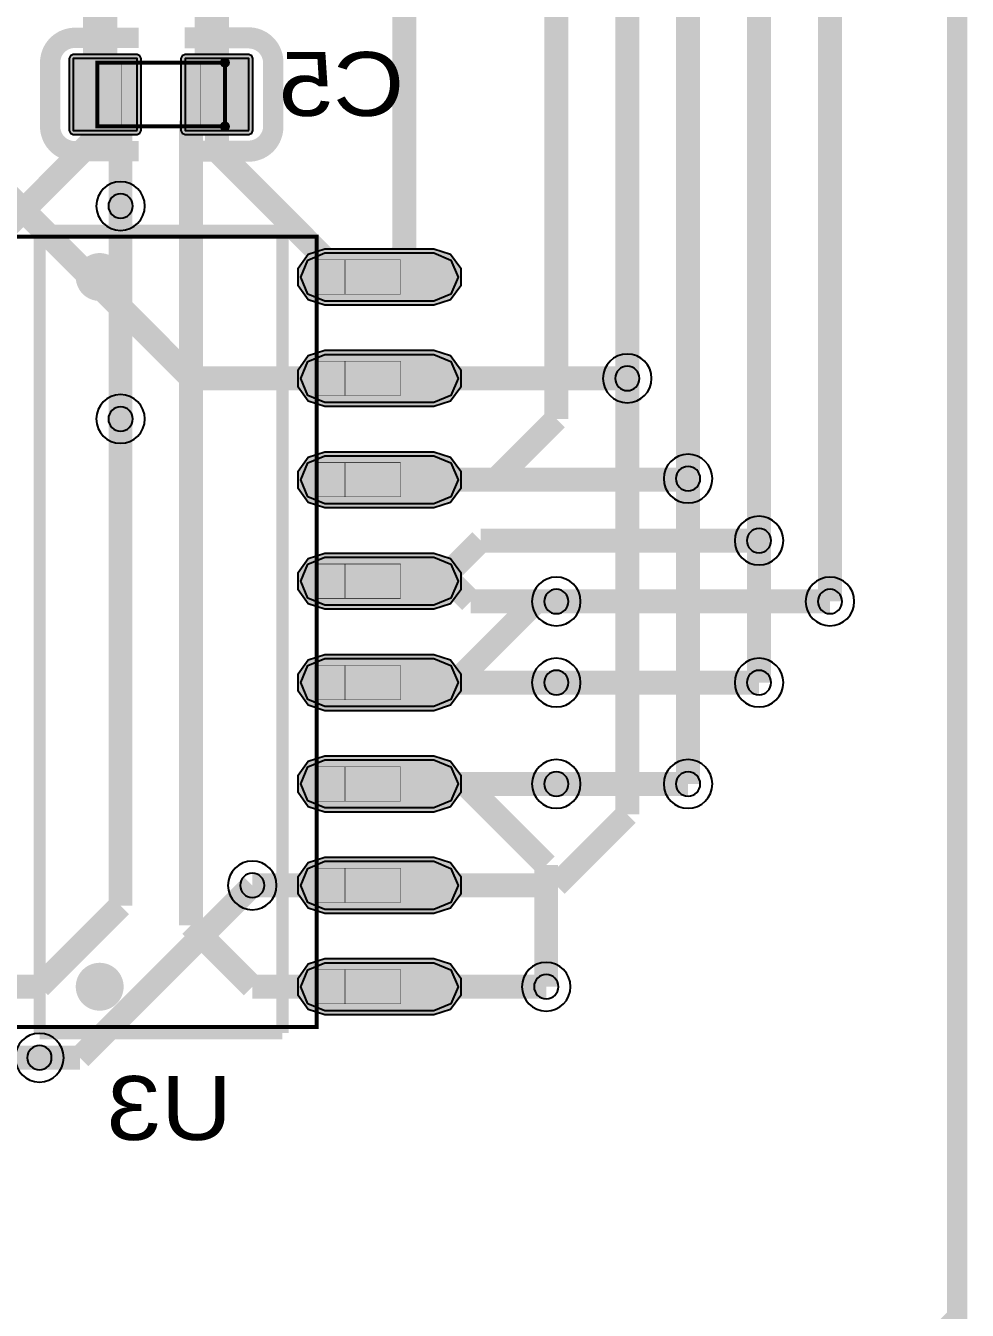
# Model space of a CAD drawing. Header units: millimetres. Extents: x -5.5 to 32.5, y -5.3 to 73.4.
# Drawn here: x 20.27 to 32.07, y 5.09 to 21.18 of the extents above; entities that cross this region are included whole.
import ezdxf
from ezdxf.enums import TextEntityAlignment as Align

# ---------------------------------------------------------------- set-up
doc = ezdxf.new("R2010")
doc.units = ezdxf.units.MM
for name, color, linetype, true_color in [('Board Outline Layer', 7, 'Continuous', 0xff00ff), ('Bottom Layer', 7, 'Continuous', 0x0000ff), ('Bottom Paste Mask Layer', 7, 'Continuous', 0x800000), ('Bottom Silkscreen Layer', 7, 'Continuous', 0x66cc33), ('Bottom Solder Mask Layer', 7, 'Continuous', 0xaa00ff), ('Component Marking Layer', 7, 'Continuous', 0x66ffcc), ('Component Shape Layer', 7, 'Continuous', 0x00cccc), ('Hole Layer', 7, 'Continuous', 0x222222), ('Multi-Layer', 7, 'Continuous', 0xc0c0c0), ('Pin Floating Layer', 7, 'Continuous', 0xff99ff), ('Pin Soldering Layer', 7, 'Continuous', 0xcc9999), ('Top Layer', 7, 'Continuous', 0xff0000), ('Top Paste Mask Layer', 7, 'Continuous', 0x808080), ('Top Silkscreen Layer', 7, 'Continuous', 0xffcc00), ('Top Solder Mask Layer', 7, 'Continuous', 0x800080)]:
    doc.layers.add(name, color=color, linetype=linetype, true_color=true_color)
doc.styles.get("Standard").update_dxf_attribs({"font": 'arial.ttf'})

msp = doc.modelspace()

# ---------------------------------------------------------------- hatches: boundary and pattern name
at = {"layer": 'Bottom Layer'}
for points in [[(21.671, 19.87), (21.671, 20.77), (20.871, 20.77), (20.871, 19.87)], [(23.071, 19.87), (23.071, 20.77), (22.271, 20.77), (22.271, 19.87)], [(25.391, 18.335), (25.604, 18.247), (25.692, 18.034), (25.604, 17.821), (25.391, 17.733), (24.022, 17.733), (23.809, 17.821), (23.721, 18.034), (23.809, 18.247), (24.022, 18.335)], [(25.391, 17.065), (25.604, 16.977), (25.692, 16.764), (25.604, 16.551), (25.391, 16.463), (24.022, 16.463), (23.809, 16.551), (23.721, 16.764), (23.809, 16.977), (24.022, 17.065)], [(25.391, 15.795), (25.604, 15.707), (25.692, 15.494), (25.604, 15.281), (25.391, 15.193), (24.022, 15.193), (23.809, 15.281), (23.721, 15.494), (23.809, 15.707), (24.022, 15.795)], [(25.391, 14.525), (25.604, 14.437), (25.692, 14.224), (25.604, 14.011), (25.391, 13.923), (24.022, 13.923), (23.809, 14.011), (23.721, 14.224), (23.809, 14.437), (24.022, 14.525)], [(25.391, 13.255), (25.604, 13.167), (25.692, 12.954), (25.604, 12.741), (25.391, 12.653), (24.022, 12.653), (23.809, 12.741), (23.721, 12.954), (23.809, 13.167), (24.022, 13.255)], [(25.391, 11.985), (25.604, 11.897), (25.692, 11.684), (25.604, 11.471), (25.391, 11.383), (24.022, 11.383), (23.809, 11.471), (23.721, 11.684), (23.809, 11.897), (24.022, 11.985)], [(25.391, 10.715), (25.604, 10.627), (25.692, 10.414), (25.604, 10.201), (25.391, 10.113), (24.022, 10.113), (23.809, 10.201), (23.721, 10.414), (23.809, 10.627), (24.022, 10.715)], [(25.391, 9.445), (25.604, 9.357), (25.692, 9.144), (25.604, 8.931), (25.391, 8.843), (24.022, 8.843), (23.809, 8.931), (23.721, 9.144), (23.809, 9.357), (24.022, 9.445)]]:
    msp.add_hatch(color=256, dxfattribs=at).paths.add_polyline_path(points)
at = {"layer": 'Bottom Paste Mask Layer'}
for points in [[(21.671, 19.87), (21.671, 20.77), (20.871, 20.77), (20.871, 19.87)], [(23.071, 19.87), (23.071, 20.77), (22.271, 20.77), (22.271, 19.87)], [(25.391, 18.335), (25.604, 18.247), (25.692, 18.034), (25.604, 17.821), (25.391, 17.733), (24.022, 17.733), (23.809, 17.821), (23.721, 18.034), (23.809, 18.247), (24.022, 18.335)], [(25.391, 17.065), (25.604, 16.977), (25.692, 16.764), (25.604, 16.551), (25.391, 16.463), (24.022, 16.463), (23.809, 16.551), (23.721, 16.764), (23.809, 16.977), (24.022, 17.065)], [(25.391, 15.795), (25.604, 15.707), (25.692, 15.494), (25.604, 15.281), (25.391, 15.193), (24.022, 15.193), (23.809, 15.281), (23.721, 15.494), (23.809, 15.707), (24.022, 15.795)], [(25.391, 14.525), (25.604, 14.437), (25.692, 14.224), (25.604, 14.011), (25.391, 13.923), (24.022, 13.923), (23.809, 14.011), (23.721, 14.224), (23.809, 14.437), (24.022, 14.525)], [(25.391, 13.255), (25.604, 13.167), (25.692, 12.954), (25.604, 12.741), (25.391, 12.653), (24.022, 12.653), (23.809, 12.741), (23.721, 12.954), (23.809, 13.167), (24.022, 13.255)], [(25.391, 11.985), (25.604, 11.897), (25.692, 11.684), (25.604, 11.471), (25.391, 11.383), (24.022, 11.383), (23.809, 11.471), (23.721, 11.684), (23.809, 11.897), (24.022, 11.985)], [(25.391, 10.715), (25.604, 10.627), (25.692, 10.414), (25.604, 10.201), (25.391, 10.113), (24.022, 10.113), (23.809, 10.201), (23.721, 10.414), (23.809, 10.627), (24.022, 10.715)], [(25.391, 9.445), (25.604, 9.357), (25.692, 9.144), (25.604, 8.931), (25.391, 8.843), (24.022, 8.843), (23.809, 8.931), (23.721, 9.144), (23.809, 9.357), (24.022, 9.445)]]:
    msp.add_hatch(color=256, dxfattribs=at).paths.add_polyline_path(points)
at = {"layer": 'Bottom Solder Mask Layer'}
for points in [[(21.722, 19.87), (21.722, 20.77), (21.707, 20.806), (21.671, 20.821), (20.871, 20.821), (20.835, 20.806), (20.82, 20.77), (20.82, 19.87), (20.835, 19.834), (20.871, 19.819), (21.671, 19.819), (21.707, 19.834)], [(23.122, 19.87), (23.122, 20.77), (23.107, 20.806), (23.071, 20.821), (22.271, 20.821), (22.235, 20.806), (22.22, 20.77), (22.22, 19.87), (22.235, 19.834), (22.271, 19.819), (23.071, 19.819), (23.107, 19.834)], [(25.391, 18.386), (25.598, 18.319), (25.726, 18.143), (25.726, 17.925), (25.598, 17.749), (25.391, 17.682), (24.022, 17.682), (23.815, 17.749), (23.688, 17.925), (23.688, 18.143), (23.815, 18.319), (24.022, 18.386)], [(25.391, 17.116), (25.598, 17.049), (25.726, 16.873), (25.726, 16.655), (25.598, 16.479), (25.391, 16.412), (24.022, 16.412), (23.815, 16.479), (23.688, 16.655), (23.688, 16.873), (23.815, 17.049), (24.022, 17.116)], [(25.391, 15.846), (25.598, 15.779), (25.726, 15.603), (25.726, 15.385), (25.598, 15.209), (25.391, 15.142), (24.022, 15.142), (23.815, 15.209), (23.688, 15.385), (23.688, 15.603), (23.815, 15.779), (24.022, 15.846)], [(25.391, 14.576), (25.598, 14.509), (25.726, 14.333), (25.726, 14.115), (25.598, 13.939), (25.391, 13.872), (24.022, 13.872), (23.815, 13.939), (23.688, 14.115), (23.688, 14.333), (23.815, 14.509), (24.022, 14.576)], [(25.391, 13.306), (25.598, 13.239), (25.726, 13.063), (25.726, 12.845), (25.598, 12.669), (25.391, 12.602), (24.022, 12.602), (23.815, 12.669), (23.688, 12.845), (23.688, 13.063), (23.815, 13.239), (24.022, 13.306)], [(25.391, 12.036), (25.598, 11.969), (25.726, 11.793), (25.726, 11.575), (25.598, 11.399), (25.391, 11.332), (24.022, 11.332), (23.815, 11.399), (23.688, 11.575), (23.688, 11.793), (23.815, 11.969), (24.022, 12.036)], [(25.391, 10.766), (25.598, 10.699), (25.726, 10.523), (25.726, 10.305), (25.598, 10.129), (25.391, 10.062), (24.022, 10.062), (23.815, 10.129), (23.688, 10.305), (23.688, 10.523), (23.815, 10.699), (24.022, 10.766)], [(25.391, 9.496), (25.598, 9.429), (25.726, 9.253), (25.726, 9.035), (25.598, 8.859), (25.391, 8.792), (24.022, 8.792), (23.815, 8.859), (23.688, 9.035), (23.688, 9.253), (23.815, 9.429), (24.022, 9.496)]]:
    msp.add_hatch(color=256, dxfattribs=at).paths.add_polyline_path(points)
at = {"layer": 'Component Marking Layer'}
for points in [[(22.711, 20.72, 1), (22.831, 20.72, 1)], [(22.711, 19.92, 1), (22.831, 19.92, 1)]]:
    msp.add_hatch(color=256, dxfattribs=at).paths.add_polyline_path(points)
at = {"layer": 'Pin Floating Layer'}
for points in [[(24.281, 18.249), (23.911, 18.249), (23.911, 17.819), (24.281, 17.819)], [(24.281, 17.819), (23.911, 17.819), (23.911, 18.249), (24.281, 18.249)], [(24.281, 16.979), (23.911, 16.979), (23.911, 16.549), (24.281, 16.549)], [(24.281, 16.549), (23.911, 16.549), (23.911, 16.979), (24.281, 16.979)], [(24.281, 15.709), (23.911, 15.709), (23.911, 15.279), (24.281, 15.279)], [(24.281, 15.279), (23.911, 15.279), (23.911, 15.709), (24.281, 15.709)], [(24.281, 14.439), (23.911, 14.439), (23.911, 14.009), (24.281, 14.009)], [(24.281, 14.009), (23.911, 14.009), (23.911, 14.439), (24.281, 14.439)], [(24.281, 13.169), (23.911, 13.169), (23.911, 12.739), (24.281, 12.739)], [(24.281, 12.739), (23.911, 12.739), (23.911, 13.169), (24.281, 13.169)], [(24.281, 11.899), (23.911, 11.899), (23.911, 11.469), (24.281, 11.469)], [(24.281, 11.469), (23.911, 11.469), (23.911, 11.899), (24.281, 11.899)], [(24.281, 10.629), (23.911, 10.629), (23.911, 10.199), (24.281, 10.199)], [(24.281, 10.199), (23.911, 10.199), (23.911, 10.629), (24.281, 10.629)], [(24.281, 9.359), (23.911, 9.359), (23.911, 8.929), (24.281, 8.929)], [(24.281, 8.929), (23.911, 8.929), (23.911, 9.359), (24.281, 9.359)]]:
    msp.add_hatch(color=256, dxfattribs=at).paths.add_polyline_path(points)
at = {"layer": 'Pin Soldering Layer'}
for points in [[(21.171, 20.72), (21.171, 19.92), (21.471, 19.92), (21.471, 20.72)], [(21.171, 19.92), (21.171, 20.72), (21.471, 20.72), (21.471, 19.92)], [(22.771, 20.72), (22.771, 19.92), (22.471, 19.92), (22.471, 20.72)], [(22.771, 19.92), (22.771, 20.72), (22.471, 20.72), (22.471, 19.92)], [(24.971, 18.249), (24.271, 18.249), (24.271, 17.819), (24.971, 17.819)], [(24.971, 17.819), (24.271, 17.819), (24.271, 18.249), (24.971, 18.249)], [(24.971, 16.979), (24.271, 16.979), (24.271, 16.549), (24.971, 16.549)], [(24.971, 16.549), (24.271, 16.549), (24.271, 16.979), (24.971, 16.979)], [(24.971, 15.709), (24.271, 15.709), (24.271, 15.279), (24.971, 15.279)], [(24.971, 15.279), (24.271, 15.279), (24.271, 15.709), (24.971, 15.709)], [(24.971, 14.439), (24.271, 14.439), (24.271, 14.009), (24.971, 14.009)], [(24.971, 14.009), (24.271, 14.009), (24.271, 14.439), (24.971, 14.439)], [(24.971, 13.169), (24.271, 13.169), (24.271, 12.739), (24.971, 12.739)], [(24.971, 12.739), (24.271, 12.739), (24.271, 13.169), (24.971, 13.169)], [(24.971, 11.899), (24.271, 11.899), (24.271, 11.469), (24.971, 11.469)], [(24.971, 11.469), (24.271, 11.469), (24.271, 11.899), (24.971, 11.899)], [(24.971, 10.629), (24.271, 10.629), (24.271, 10.199), (24.971, 10.199)], [(24.971, 10.199), (24.271, 10.199), (24.271, 10.629), (24.971, 10.629)], [(24.971, 9.359), (24.271, 9.359), (24.271, 8.929), (24.971, 8.929)], [(24.971, 8.929), (24.271, 8.929), (24.271, 9.359), (24.971, 9.359)]]:
    msp.add_hatch(color=256, dxfattribs=at).paths.add_polyline_path(points)
at = {"layer": 'Top Layer'}
for points in [[(21.671, 19.87), (21.671, 20.77), (20.871, 20.77), (20.871, 19.87)], [(23.071, 19.87), (23.071, 20.77), (22.271, 20.77), (22.271, 19.87)], [(24.022, 17.733), (23.809, 17.821), (23.721, 18.034), (23.809, 18.247), (24.022, 18.335), (25.391, 18.335), (25.604, 18.247), (25.692, 18.034), (25.604, 17.821), (25.391, 17.733)], [(24.022, 16.463), (23.809, 16.551), (23.721, 16.764), (23.809, 16.977), (24.022, 17.065), (25.391, 17.065), (25.604, 16.977), (25.692, 16.764), (25.604, 16.551), (25.391, 16.463)], [(24.022, 15.193), (23.809, 15.281), (23.721, 15.494), (23.809, 15.707), (24.022, 15.795), (25.391, 15.795), (25.604, 15.707), (25.692, 15.494), (25.604, 15.281), (25.391, 15.193)], [(24.022, 13.923), (23.809, 14.011), (23.721, 14.224), (23.809, 14.437), (24.022, 14.525), (25.391, 14.525), (25.604, 14.437), (25.692, 14.224), (25.604, 14.011), (25.391, 13.923)], [(24.022, 12.653), (23.809, 12.741), (23.721, 12.954), (23.809, 13.167), (24.022, 13.255), (25.391, 13.255), (25.604, 13.167), (25.692, 12.954), (25.604, 12.741), (25.391, 12.653)], [(24.022, 11.383), (23.809, 11.471), (23.721, 11.684), (23.809, 11.897), (24.022, 11.985), (25.391, 11.985), (25.604, 11.897), (25.692, 11.684), (25.604, 11.471), (25.391, 11.383)], [(24.022, 10.113), (23.809, 10.201), (23.721, 10.414), (23.809, 10.627), (24.022, 10.715), (25.391, 10.715), (25.604, 10.627), (25.692, 10.414), (25.604, 10.201), (25.391, 10.113)], [(24.022, 8.843), (23.809, 8.931), (23.721, 9.144), (23.809, 9.357), (24.022, 9.445), (25.391, 9.445), (25.604, 9.357), (25.692, 9.144), (25.604, 8.931), (25.391, 8.843)]]:
    msp.add_hatch(color=256, dxfattribs=at).paths.add_polyline_path(points)
at = {"layer": 'Top Paste Mask Layer'}
for points in [[(21.671, 19.87), (21.671, 20.77), (20.871, 20.77), (20.871, 19.87)], [(23.071, 19.87), (23.071, 20.77), (22.271, 20.77), (22.271, 19.87)], [(24.022, 17.733), (23.809, 17.821), (23.721, 18.034), (23.809, 18.247), (24.022, 18.335), (25.391, 18.335), (25.604, 18.247), (25.692, 18.034), (25.604, 17.821), (25.391, 17.733)], [(24.022, 16.463), (23.809, 16.551), (23.721, 16.764), (23.809, 16.977), (24.022, 17.065), (25.391, 17.065), (25.604, 16.977), (25.692, 16.764), (25.604, 16.551), (25.391, 16.463)], [(24.022, 15.193), (23.809, 15.281), (23.721, 15.494), (23.809, 15.707), (24.022, 15.795), (25.391, 15.795), (25.604, 15.707), (25.692, 15.494), (25.604, 15.281), (25.391, 15.193)], [(24.022, 13.923), (23.809, 14.011), (23.721, 14.224), (23.809, 14.437), (24.022, 14.525), (25.391, 14.525), (25.604, 14.437), (25.692, 14.224), (25.604, 14.011), (25.391, 13.923)], [(24.022, 12.653), (23.809, 12.741), (23.721, 12.954), (23.809, 13.167), (24.022, 13.255), (25.391, 13.255), (25.604, 13.167), (25.692, 12.954), (25.604, 12.741), (25.391, 12.653)], [(24.022, 11.383), (23.809, 11.471), (23.721, 11.684), (23.809, 11.897), (24.022, 11.985), (25.391, 11.985), (25.604, 11.897), (25.692, 11.684), (25.604, 11.471), (25.391, 11.383)], [(24.022, 10.113), (23.809, 10.201), (23.721, 10.414), (23.809, 10.627), (24.022, 10.715), (25.391, 10.715), (25.604, 10.627), (25.692, 10.414), (25.604, 10.201), (25.391, 10.113)], [(24.022, 8.843), (23.809, 8.931), (23.721, 9.144), (23.809, 9.357), (24.022, 9.445), (25.391, 9.445), (25.604, 9.357), (25.692, 9.144), (25.604, 8.931), (25.391, 8.843)]]:
    msp.add_hatch(color=256, dxfattribs=at).paths.add_polyline_path(points)
at = {"layer": 'Top Solder Mask Layer'}
for points in [[(21.722, 19.87), (21.722, 20.77), (21.707, 20.806), (21.671, 20.821), (20.871, 20.821), (20.835, 20.806), (20.82, 20.77), (20.82, 19.87), (20.835, 19.834), (20.871, 19.819), (21.671, 19.819), (21.707, 19.834)], [(23.122, 19.87), (23.122, 20.77), (23.107, 20.806), (23.071, 20.821), (22.271, 20.821), (22.235, 20.806), (22.22, 20.77), (22.22, 19.87), (22.235, 19.834), (22.271, 19.819), (23.071, 19.819), (23.107, 19.834)], [(24.022, 17.682), (23.815, 17.749), (23.688, 17.925), (23.688, 18.143), (23.815, 18.319), (24.022, 18.386), (25.391, 18.386), (25.598, 18.319), (25.726, 18.143), (25.726, 17.925), (25.598, 17.749), (25.391, 17.682)], [(24.022, 16.412), (23.815, 16.479), (23.688, 16.655), (23.688, 16.873), (23.815, 17.049), (24.022, 17.116), (25.391, 17.116), (25.598, 17.049), (25.726, 16.873), (25.726, 16.655), (25.598, 16.479), (25.391, 16.412)], [(24.022, 15.142), (23.815, 15.209), (23.688, 15.385), (23.688, 15.603), (23.815, 15.779), (24.022, 15.846), (25.391, 15.846), (25.598, 15.779), (25.726, 15.603), (25.726, 15.385), (25.598, 15.209), (25.391, 15.142)], [(24.022, 13.872), (23.815, 13.939), (23.688, 14.115), (23.688, 14.333), (23.815, 14.509), (24.022, 14.576), (25.391, 14.576), (25.598, 14.509), (25.726, 14.333), (25.726, 14.115), (25.598, 13.939), (25.391, 13.872)], [(24.022, 12.602), (23.815, 12.669), (23.688, 12.845), (23.688, 13.063), (23.815, 13.239), (24.022, 13.306), (25.391, 13.306), (25.598, 13.239), (25.726, 13.063), (25.726, 12.845), (25.598, 12.669), (25.391, 12.602)], [(24.022, 11.332), (23.815, 11.399), (23.688, 11.575), (23.688, 11.793), (23.815, 11.969), (24.022, 12.036), (25.391, 12.036), (25.598, 11.969), (25.726, 11.793), (25.726, 11.575), (25.598, 11.399), (25.391, 11.332)], [(24.022, 10.062), (23.815, 10.129), (23.688, 10.305), (23.688, 10.523), (23.815, 10.699), (24.022, 10.766), (25.391, 10.766), (25.598, 10.699), (25.726, 10.523), (25.726, 10.305), (25.598, 10.129), (25.391, 10.062)], [(24.022, 8.792), (23.815, 8.859), (23.688, 9.035), (23.688, 9.253), (23.815, 9.429), (24.022, 9.496), (25.391, 9.496), (25.598, 9.429), (25.726, 9.253), (25.726, 9.035), (25.598, 8.859), (25.391, 8.792)]]:
    msp.add_hatch(color=256, dxfattribs=at).paths.add_polyline_path(points)

# ---------------------------------------------------------------- linework, layer by layer
at = {"layer": 'Board Outline Layer', "const_width": 0.254}
msp.add_lwpolyline([(5.15, 72.955), (26.74, 72.955), (31.947, 67.748), (31.947, 5.01), (26.994, 0.057), (5.023, 0.057), (-0.057, 5.137), (-0.057, 67.748)], close=True, dxfattribs=at)
at = {"layer": 'Bottom Layer', "const_width": 0.3}
for points in [[(25.019, 29.21), (25.019, 18.346)], [(21.271, 21.971), (21.271, 20.32)], [(22.671, 21.971), (22.671, 20.32)], [(21.271, 20.32), (21.271, 19.896)], [(22.671, 20.32), (22.345, 19.994)], [(22.345, 19.994), (22.345, 9.913)], [(21.271, 19.896), (19.409, 18.034)], [(21.463, 18.923), (21.463, 16.256)], [(25.019, 18.346), (24.707, 18.034)], [(27.813, 16.764), (24.707, 16.764)], [(24.707, 15.494), (28.575, 15.494)], [(25.469, 14.224), (25.977, 14.732)], [(25.977, 14.732), (29.464, 14.732)], [(24.707, 14.224), (25.469, 14.224)], [(26.67, 13.97), (25.654, 12.954)], [(26.924, 13.97), (26.67, 13.97)], [(30.353, 13.97), (26.924, 13.97)], [(25.654, 12.954), (24.707, 12.954)], [(26.924, 12.954), (29.464, 12.954)], [(24.707, 11.684), (25.781, 11.684)], [(25.781, 11.684), (26.797, 10.668)], [(28.575, 11.684), (26.924, 11.684)], [(26.797, 10.668), (26.797, 9.144)], [(23.114, 10.414), (24.707, 10.414)], [(22.345, 9.913), (23.114, 9.144)], [(23.114, 9.144), (24.707, 9.144)], [(15.153, 8.255), (20.447, 8.255)]]:
    msp.add_lwpolyline(points, dxfattribs=at)
at = {"layer": 'Bottom Layer'}
for points in [[(21.671, 19.87), (21.671, 20.77), (20.871, 20.77), (20.871, 19.87)], [(23.071, 19.87), (23.071, 20.77), (22.271, 20.77), (22.271, 19.87)], [(25.391, 18.335), (25.604, 18.247), (25.692, 18.034), (25.604, 17.821), (25.391, 17.733), (24.022, 17.733), (23.809, 17.821), (23.721, 18.034), (23.809, 18.247), (24.022, 18.335)], [(25.391, 17.065), (25.604, 16.977), (25.692, 16.764), (25.604, 16.551), (25.391, 16.463), (24.022, 16.463), (23.809, 16.551), (23.721, 16.764), (23.809, 16.977), (24.022, 17.065)], [(25.391, 15.795), (25.604, 15.707), (25.692, 15.494), (25.604, 15.281), (25.391, 15.193), (24.022, 15.193), (23.809, 15.281), (23.721, 15.494), (23.809, 15.707), (24.022, 15.795)], [(25.391, 14.525), (25.604, 14.437), (25.692, 14.224), (25.604, 14.011), (25.391, 13.923), (24.022, 13.923), (23.809, 14.011), (23.721, 14.224), (23.809, 14.437), (24.022, 14.525)], [(25.391, 13.255), (25.604, 13.167), (25.692, 12.954), (25.604, 12.741), (25.391, 12.653), (24.022, 12.653), (23.809, 12.741), (23.721, 12.954), (23.809, 13.167), (24.022, 13.255)], [(25.391, 11.985), (25.604, 11.897), (25.692, 11.684), (25.604, 11.471), (25.391, 11.383), (24.022, 11.383), (23.809, 11.471), (23.721, 11.684), (23.809, 11.897), (24.022, 11.985)], [(25.391, 10.715), (25.604, 10.627), (25.692, 10.414), (25.604, 10.201), (25.391, 10.113), (24.022, 10.113), (23.809, 10.201), (23.721, 10.414), (23.809, 10.627), (24.022, 10.715)], [(25.391, 9.445), (25.604, 9.357), (25.692, 9.144), (25.604, 8.931), (25.391, 8.843), (24.022, 8.843), (23.809, 8.931), (23.721, 9.144), (23.809, 9.357), (24.022, 9.445)]]:
    msp.add_lwpolyline(points, close=True, dxfattribs=at)
at = {"layer": 'Bottom Paste Mask Layer'}
for points in [[(21.671, 19.87), (21.671, 20.77), (20.871, 20.77), (20.871, 19.87)], [(23.071, 19.87), (23.071, 20.77), (22.271, 20.77), (22.271, 19.87)], [(25.391, 18.335), (25.604, 18.247), (25.692, 18.034), (25.604, 17.821), (25.391, 17.733), (24.022, 17.733), (23.809, 17.821), (23.721, 18.034), (23.809, 18.247), (24.022, 18.335)], [(25.391, 17.065), (25.604, 16.977), (25.692, 16.764), (25.604, 16.551), (25.391, 16.463), (24.022, 16.463), (23.809, 16.551), (23.721, 16.764), (23.809, 16.977), (24.022, 17.065)], [(25.391, 15.795), (25.604, 15.707), (25.692, 15.494), (25.604, 15.281), (25.391, 15.193), (24.022, 15.193), (23.809, 15.281), (23.721, 15.494), (23.809, 15.707), (24.022, 15.795)], [(25.391, 14.525), (25.604, 14.437), (25.692, 14.224), (25.604, 14.011), (25.391, 13.923), (24.022, 13.923), (23.809, 14.011), (23.721, 14.224), (23.809, 14.437), (24.022, 14.525)], [(25.391, 13.255), (25.604, 13.167), (25.692, 12.954), (25.604, 12.741), (25.391, 12.653), (24.022, 12.653), (23.809, 12.741), (23.721, 12.954), (23.809, 13.167), (24.022, 13.255)], [(25.391, 11.985), (25.604, 11.897), (25.692, 11.684), (25.604, 11.471), (25.391, 11.383), (24.022, 11.383), (23.809, 11.471), (23.721, 11.684), (23.809, 11.897), (24.022, 11.985)], [(25.391, 10.715), (25.604, 10.627), (25.692, 10.414), (25.604, 10.201), (25.391, 10.113), (24.022, 10.113), (23.809, 10.201), (23.721, 10.414), (23.809, 10.627), (24.022, 10.715)], [(25.391, 9.445), (25.604, 9.357), (25.692, 9.144), (25.604, 8.931), (25.391, 8.843), (24.022, 8.843), (23.809, 8.931), (23.721, 9.144), (23.809, 9.357), (24.022, 9.445)]]:
    msp.add_lwpolyline(points, close=True, dxfattribs=at)
at = {"layer": 'Bottom Silkscreen Layer', "const_width": 0.254}
for points in [[(20.891, 21.03, 0.414239), (20.581, 20.72)], [(20.891, 21.03, 0.414239), (20.581, 20.72)], [(23.377, 20.726, 0.414214), (23.067, 21.035)], [(23.377, 20.726, 0.414214), (23.067, 21.035)], [(20.581, 19.92, 0.414214), (20.891, 19.61)], [(20.581, 19.92, 0.414214), (20.891, 19.61)], [(23.067, 19.616, 0.414239), (23.377, 19.926)], [(23.067, 19.616, 0.414239), (23.377, 19.926)]]:
    msp.add_lwpolyline(points, format="xyb", dxfattribs=at)
at = {"layer": 'Bottom Silkscreen Layer'}
for points, const_width in [([(21.691, 21.03), (20.891, 21.03)], 0.254), ([(21.691, 21.03), (20.891, 21.03)], 0.254), ([(22.267, 21.035), (23.067, 21.035)], 0.254), ([(22.267, 21.035), (23.067, 21.035)], 0.254), ([(20.581, 20.72), (20.581, 19.92)], 0.254), ([(20.581, 20.72), (20.581, 19.92)], 0.254), ([(23.377, 20.726), (23.377, 19.926)], 0.254), ([(23.377, 20.726), (23.377, 19.926)], 0.254), ([(21.691, 19.61), (20.891, 19.61)], 0.254), ([(21.691, 19.61), (20.891, 19.61)], 0.254), ([(22.267, 19.616), (23.067, 19.616)], 0.254), ([(22.267, 19.616), (23.067, 19.616)], 0.254), ([(23.492, 18.615), (20.45, 18.615)], 0.152), ([(20.45, 18.615), (20.45, 8.563)], 0.152), ([(23.492, 18.615), (20.45, 18.615)], 0.152), ([(20.45, 18.615), (20.45, 8.563)], 0.152), ([(23.492, 8.563), (23.492, 18.615)], 0.152), ([(23.492, 8.563), (23.492, 18.615)], 0.152), ([(20.45, 8.563), (23.492, 8.563)], 0.152), ([(20.45, 8.563), (23.492, 8.563)], 0.152)]:
    msp.add_lwpolyline(points, dxfattribs=dict(at, const_width=const_width))
at = {"layer": 'Bottom Silkscreen Layer', "const_width": 0.3}
msp.add_lwpolyline([(21.052, 9.144, 1), (21.352, 9.144, 1)], format="xyb", close=True, dxfattribs=at)
msp.add_lwpolyline([(21.052, 9.144, 1), (21.352, 9.144, 1)], format="xyb", close=True, dxfattribs=at)
at = {"layer": 'Bottom Solder Mask Layer'}
for points in [[(21.722, 19.87), (21.722, 20.77), (21.707, 20.806), (21.671, 20.821), (20.871, 20.821), (20.835, 20.806), (20.82, 20.77), (20.82, 19.87), (20.835, 19.834), (20.871, 19.819), (21.671, 19.819), (21.707, 19.834)], [(23.122, 19.87), (23.122, 20.77), (23.107, 20.806), (23.071, 20.821), (22.271, 20.821), (22.235, 20.806), (22.22, 20.77), (22.22, 19.87), (22.235, 19.834), (22.271, 19.819), (23.071, 19.819), (23.107, 19.834)], [(25.391, 18.386), (25.598, 18.319), (25.726, 18.143), (25.726, 17.925), (25.598, 17.749), (25.391, 17.682), (24.022, 17.682), (23.815, 17.749), (23.688, 17.925), (23.688, 18.143), (23.815, 18.319), (24.022, 18.386)], [(25.391, 17.116), (25.598, 17.049), (25.726, 16.873), (25.726, 16.655), (25.598, 16.479), (25.391, 16.412), (24.022, 16.412), (23.815, 16.479), (23.688, 16.655), (23.688, 16.873), (23.815, 17.049), (24.022, 17.116)], [(25.391, 15.846), (25.598, 15.779), (25.726, 15.603), (25.726, 15.385), (25.598, 15.209), (25.391, 15.142), (24.022, 15.142), (23.815, 15.209), (23.688, 15.385), (23.688, 15.603), (23.815, 15.779), (24.022, 15.846)], [(25.391, 14.576), (25.598, 14.509), (25.726, 14.333), (25.726, 14.115), (25.598, 13.939), (25.391, 13.872), (24.022, 13.872), (23.815, 13.939), (23.688, 14.115), (23.688, 14.333), (23.815, 14.509), (24.022, 14.576)], [(25.391, 13.306), (25.598, 13.239), (25.726, 13.063), (25.726, 12.845), (25.598, 12.669), (25.391, 12.602), (24.022, 12.602), (23.815, 12.669), (23.688, 12.845), (23.688, 13.063), (23.815, 13.239), (24.022, 13.306)], [(25.391, 12.036), (25.598, 11.969), (25.726, 11.793), (25.726, 11.575), (25.598, 11.399), (25.391, 11.332), (24.022, 11.332), (23.815, 11.399), (23.688, 11.575), (23.688, 11.793), (23.815, 11.969), (24.022, 12.036)], [(25.391, 10.766), (25.598, 10.699), (25.726, 10.523), (25.726, 10.305), (25.598, 10.129), (25.391, 10.062), (24.022, 10.062), (23.815, 10.129), (23.688, 10.305), (23.688, 10.523), (23.815, 10.699), (24.022, 10.766)], [(25.391, 9.496), (25.598, 9.429), (25.726, 9.253), (25.726, 9.035), (25.598, 8.859), (25.391, 8.792), (24.022, 8.792), (23.815, 8.859), (23.688, 9.035), (23.688, 9.253), (23.815, 9.429), (24.022, 9.496)]]:
    msp.add_lwpolyline(points, close=True, dxfattribs=at)
at = {"layer": 'Component Marking Layer', "const_width": 0.00508}
for points in [[(22.711, 20.72, 1), (22.831, 20.72, 1)], [(22.711, 19.92, 1), (22.831, 19.92, 1)]]:
    msp.add_lwpolyline(points, format="xyb", close=True, dxfattribs=at)
at = {"layer": 'Component Shape Layer', "const_width": 0.0508}
for points in [[(22.771, 20.72), (22.771, 19.92), (21.171, 19.92), (21.171, 20.72)], [(22.771, 19.92), (22.771, 20.72), (21.171, 20.72), (21.171, 19.92)], [(22.771, 20.72), (22.771, 19.92), (21.171, 19.92), (21.171, 20.72)], [(22.771, 19.92), (22.771, 20.72), (21.171, 20.72), (21.171, 19.92)], [(20.021, 18.539), (23.921, 18.539), (23.921, 8.639), (20.021, 8.639)], [(20.021, 8.639), (23.921, 8.639), (23.921, 18.539), (20.021, 18.539)], [(20.021, 18.539), (23.921, 18.539), (23.921, 8.639), (20.021, 8.639)], [(20.021, 8.639), (23.921, 8.639), (23.921, 18.539), (20.021, 18.539)]]:
    msp.add_lwpolyline(points, close=True, dxfattribs=at)
at = {"layer": 'Hole Layer'}
for points in [[(21.311, 18.923, 1), (21.616, 18.923), (21.616, 18.923, 1), (21.311, 18.923)], [(21.311, 16.256, 1), (21.616, 16.256), (21.616, 16.256, 1), (21.311, 16.256)], [(26.772, 13.97, 1), (27.077, 13.97), (27.077, 13.97, 1), (26.772, 13.97)], [(26.772, 12.954, 1), (27.077, 12.954), (27.077, 12.954, 1), (26.772, 12.954)], [(26.772, 11.684, 1), (27.077, 11.684), (27.077, 11.684, 1), (26.772, 11.684)], [(22.962, 10.414, 1), (23.267, 10.414), (23.267, 10.414, 1), (22.962, 10.414)], [(26.645, 9.144, 1), (26.95, 9.144), (26.95, 9.144, 1), (26.645, 9.144)], [(20.295, 8.255, 1), (20.6, 8.255), (20.6, 8.255, 1), (20.295, 8.255)]]:
    msp.add_lwpolyline(points, format="xyb", dxfattribs=at)
for points in [[(27.661, 16.764, 1), (27.966, 16.764, 1)], [(28.423, 15.509, 1), (28.728, 15.509, 1)], [(29.312, 14.732, 1), (29.617, 14.732, 1)], [(30.201, 13.97, 1), (30.506, 13.97, 1)], [(29.312, 12.954, 1), (29.617, 12.954, 1)], [(28.423, 11.684, 1), (28.728, 11.684, 1)]]:
    msp.add_lwpolyline(points, format="xyb", close=True, dxfattribs=at)
at = {"layer": 'Multi-Layer'}
for points in [[(21.158, 18.923, 1), (21.768, 18.923), (21.768, 18.923, 1), (21.158, 18.923)], [(27.508, 16.764, 1), (28.118, 16.764), (28.118, 16.764, 1), (27.508, 16.764)], [(21.158, 16.256, 1), (21.768, 16.256), (21.768, 16.256, 1), (21.158, 16.256)], [(28.27, 15.509, 1), (28.88, 15.509), (28.88, 15.509, 1), (28.27, 15.509)], [(29.159, 14.732, 1), (29.769, 14.732), (29.769, 14.732, 1), (29.159, 14.732)], [(26.619, 13.97, 1), (27.229, 13.97), (27.229, 13.97, 1), (26.619, 13.97)], [(30.048, 13.97, 1), (30.658, 13.97), (30.658, 13.97, 1), (30.048, 13.97)], [(26.619, 12.954, 1), (27.229, 12.954), (27.229, 12.954, 1), (26.619, 12.954)], [(29.159, 12.954, 1), (29.769, 12.954), (29.769, 12.954, 1), (29.159, 12.954)], [(26.619, 11.684, 1), (27.229, 11.684), (27.229, 11.684, 1), (26.619, 11.684)], [(28.27, 11.684, 1), (28.88, 11.684), (28.88, 11.684, 1), (28.27, 11.684)], [(22.809, 10.414, 1), (23.419, 10.414), (23.419, 10.414, 1), (22.809, 10.414)], [(26.492, 9.144, 1), (27.102, 9.144), (27.102, 9.144, 1), (26.492, 9.144)], [(20.142, 8.255, 1), (20.752, 8.255), (20.752, 8.255, 1), (20.142, 8.255)]]:
    msp.add_lwpolyline(points, format="xyb", dxfattribs=at)
at = {"layer": 'Pin Floating Layer', "const_width": 0.00508}
for points in [[(24.281, 18.249), (23.911, 18.249), (23.911, 17.819), (24.281, 17.819)], [(24.281, 17.819), (23.911, 17.819), (23.911, 18.249), (24.281, 18.249)], [(24.281, 18.249), (23.911, 18.249), (23.911, 17.819), (24.281, 17.819)], [(24.281, 17.819), (23.911, 17.819), (23.911, 18.249), (24.281, 18.249)], [(24.281, 16.979), (23.911, 16.979), (23.911, 16.549), (24.281, 16.549)], [(24.281, 16.549), (23.911, 16.549), (23.911, 16.979), (24.281, 16.979)], [(24.281, 16.979), (23.911, 16.979), (23.911, 16.549), (24.281, 16.549)], [(24.281, 16.549), (23.911, 16.549), (23.911, 16.979), (24.281, 16.979)], [(24.281, 15.709), (23.911, 15.709), (23.911, 15.279), (24.281, 15.279)], [(24.281, 15.279), (23.911, 15.279), (23.911, 15.709), (24.281, 15.709)], [(24.281, 15.709), (23.911, 15.709), (23.911, 15.279), (24.281, 15.279)], [(24.281, 15.279), (23.911, 15.279), (23.911, 15.709), (24.281, 15.709)], [(24.281, 14.439), (23.911, 14.439), (23.911, 14.009), (24.281, 14.009)], [(24.281, 14.009), (23.911, 14.009), (23.911, 14.439), (24.281, 14.439)], [(24.281, 14.439), (23.911, 14.439), (23.911, 14.009), (24.281, 14.009)], [(24.281, 14.009), (23.911, 14.009), (23.911, 14.439), (24.281, 14.439)], [(24.281, 13.169), (23.911, 13.169), (23.911, 12.739), (24.281, 12.739)], [(24.281, 12.739), (23.911, 12.739), (23.911, 13.169), (24.281, 13.169)], [(24.281, 13.169), (23.911, 13.169), (23.911, 12.739), (24.281, 12.739)], [(24.281, 12.739), (23.911, 12.739), (23.911, 13.169), (24.281, 13.169)], [(24.281, 11.899), (23.911, 11.899), (23.911, 11.469), (24.281, 11.469)], [(24.281, 11.469), (23.911, 11.469), (23.911, 11.899), (24.281, 11.899)], [(24.281, 11.899), (23.911, 11.899), (23.911, 11.469), (24.281, 11.469)], [(24.281, 11.469), (23.911, 11.469), (23.911, 11.899), (24.281, 11.899)], [(24.281, 10.629), (23.911, 10.629), (23.911, 10.199), (24.281, 10.199)], [(24.281, 10.199), (23.911, 10.199), (23.911, 10.629), (24.281, 10.629)], [(24.281, 10.629), (23.911, 10.629), (23.911, 10.199), (24.281, 10.199)], [(24.281, 10.199), (23.911, 10.199), (23.911, 10.629), (24.281, 10.629)], [(24.281, 9.359), (23.911, 9.359), (23.911, 8.929), (24.281, 8.929)], [(24.281, 8.929), (23.911, 8.929), (23.911, 9.359), (24.281, 9.359)], [(24.281, 9.359), (23.911, 9.359), (23.911, 8.929), (24.281, 8.929)], [(24.281, 8.929), (23.911, 8.929), (23.911, 9.359), (24.281, 9.359)]]:
    msp.add_lwpolyline(points, close=True, dxfattribs=at)
at = {"layer": 'Pin Soldering Layer', "const_width": 0.00508}
for points in [[(21.171, 20.72), (21.171, 19.92), (21.471, 19.92), (21.471, 20.72)], [(21.171, 19.92), (21.171, 20.72), (21.471, 20.72), (21.471, 19.92)], [(21.171, 20.72), (21.171, 19.92), (21.471, 19.92), (21.471, 20.72)], [(21.171, 19.92), (21.171, 20.72), (21.471, 20.72), (21.471, 19.92)], [(22.771, 20.72), (22.771, 19.92), (22.471, 19.92), (22.471, 20.72)], [(22.771, 19.92), (22.771, 20.72), (22.471, 20.72), (22.471, 19.92)], [(22.771, 20.72), (22.771, 19.92), (22.471, 19.92), (22.471, 20.72)], [(22.771, 19.92), (22.771, 20.72), (22.471, 20.72), (22.471, 19.92)], [(24.971, 18.249), (24.271, 18.249), (24.271, 17.819), (24.971, 17.819)], [(24.971, 17.819), (24.271, 17.819), (24.271, 18.249), (24.971, 18.249)], [(24.971, 18.249), (24.271, 18.249), (24.271, 17.819), (24.971, 17.819)], [(24.971, 17.819), (24.271, 17.819), (24.271, 18.249), (24.971, 18.249)], [(24.971, 16.979), (24.271, 16.979), (24.271, 16.549), (24.971, 16.549)], [(24.971, 16.549), (24.271, 16.549), (24.271, 16.979), (24.971, 16.979)], [(24.971, 16.979), (24.271, 16.979), (24.271, 16.549), (24.971, 16.549)], [(24.971, 16.549), (24.271, 16.549), (24.271, 16.979), (24.971, 16.979)], [(24.971, 15.709), (24.271, 15.709), (24.271, 15.279), (24.971, 15.279)], [(24.971, 15.279), (24.271, 15.279), (24.271, 15.709), (24.971, 15.709)], [(24.971, 15.709), (24.271, 15.709), (24.271, 15.279), (24.971, 15.279)], [(24.971, 15.279), (24.271, 15.279), (24.271, 15.709), (24.971, 15.709)], [(24.971, 14.439), (24.271, 14.439), (24.271, 14.009), (24.971, 14.009)], [(24.971, 14.009), (24.271, 14.009), (24.271, 14.439), (24.971, 14.439)], [(24.971, 14.439), (24.271, 14.439), (24.271, 14.009), (24.971, 14.009)], [(24.971, 14.009), (24.271, 14.009), (24.271, 14.439), (24.971, 14.439)], [(24.971, 13.169), (24.271, 13.169), (24.271, 12.739), (24.971, 12.739)], [(24.971, 12.739), (24.271, 12.739), (24.271, 13.169), (24.971, 13.169)], [(24.971, 13.169), (24.271, 13.169), (24.271, 12.739), (24.971, 12.739)], [(24.971, 12.739), (24.271, 12.739), (24.271, 13.169), (24.971, 13.169)], [(24.971, 11.899), (24.271, 11.899), (24.271, 11.469), (24.971, 11.469)], [(24.971, 11.469), (24.271, 11.469), (24.271, 11.899), (24.971, 11.899)], [(24.971, 11.899), (24.271, 11.899), (24.271, 11.469), (24.971, 11.469)], [(24.971, 11.469), (24.271, 11.469), (24.271, 11.899), (24.971, 11.899)], [(24.971, 10.629), (24.271, 10.629), (24.271, 10.199), (24.971, 10.199)], [(24.971, 10.199), (24.271, 10.199), (24.271, 10.629), (24.971, 10.629)], [(24.971, 10.629), (24.271, 10.629), (24.271, 10.199), (24.971, 10.199)], [(24.971, 10.199), (24.271, 10.199), (24.271, 10.629), (24.971, 10.629)], [(24.971, 9.359), (24.271, 9.359), (24.271, 8.929), (24.971, 8.929)], [(24.971, 8.929), (24.271, 8.929), (24.271, 9.359), (24.971, 9.359)], [(24.971, 9.359), (24.271, 9.359), (24.271, 8.929), (24.971, 8.929)], [(24.971, 8.929), (24.271, 8.929), (24.271, 9.359), (24.971, 9.359)]]:
    msp.add_lwpolyline(points, close=True, dxfattribs=at)
at = {"layer": 'Top Layer', "const_width": 0.3}
for points in [[(26.924, 53.467), (26.924, 16.256)], [(28.575, 15.509), (28.575, 36.561)], [(27.813, 16.764), (27.813, 35.321)], [(30.353, 13.97), (30.353, 34.036)], [(29.464, 14.732), (29.464, 31.476)], [(21.144, 20.447), (21.144, 22.098)], [(22.544, 20.447), (22.544, 22.098)], [(22.352, 16.764), (17.272, 21.844)], [(21.271, 20.32), (21.144, 20.447)], [(22.671, 20.32), (22.544, 20.447)], [(21.271, 20.32), (21.463, 20.128)], [(22.671, 20.32), (22.671, 19.619)], [(21.463, 20.128), (21.463, 18.923)], [(22.671, 19.619), (24.256, 18.034)], [(24.256, 18.034), (24.707, 18.034)], [(24.707, 16.764), (22.352, 16.764)], [(27.813, 16.764), (27.813, 11.303)], [(21.463, 16.256), (21.463, 10.16)], [(26.924, 16.256), (26.162, 15.494)], [(26.162, 15.494), (24.707, 15.494)], [(28.575, 11.684), (28.575, 15.509)], [(29.464, 14.732), (29.464, 12.954)], [(24.707, 14.224), (25.596, 14.224)], [(25.596, 14.224), (25.85, 13.97)], [(25.85, 13.97), (26.924, 13.97)], [(26.924, 12.954), (24.707, 12.954)], [(26.924, 11.684), (24.707, 11.684)], [(27.813, 11.303), (26.924, 10.414)], [(20.955, 8.255), (23.114, 10.414)], [(26.924, 10.414), (24.707, 10.414)], [(21.463, 10.16), (20.447, 9.144)], [(20.447, 9.144), (19.235, 9.144)], [(24.707, 9.144), (26.797, 9.144)], [(20.447, 8.255), (20.955, 8.255)]]:
    msp.add_lwpolyline(points, dxfattribs=at)
at = {"layer": 'Top Layer'}
for points in [[(21.671, 19.87), (21.671, 20.77), (20.871, 20.77), (20.871, 19.87)], [(23.071, 19.87), (23.071, 20.77), (22.271, 20.77), (22.271, 19.87)], [(24.022, 17.733), (23.809, 17.821), (23.721, 18.034), (23.809, 18.247), (24.022, 18.335), (25.391, 18.335), (25.604, 18.247), (25.692, 18.034), (25.604, 17.821), (25.391, 17.733)], [(24.022, 16.463), (23.809, 16.551), (23.721, 16.764), (23.809, 16.977), (24.022, 17.065), (25.391, 17.065), (25.604, 16.977), (25.692, 16.764), (25.604, 16.551), (25.391, 16.463)], [(24.022, 15.193), (23.809, 15.281), (23.721, 15.494), (23.809, 15.707), (24.022, 15.795), (25.391, 15.795), (25.604, 15.707), (25.692, 15.494), (25.604, 15.281), (25.391, 15.193)], [(24.022, 13.923), (23.809, 14.011), (23.721, 14.224), (23.809, 14.437), (24.022, 14.525), (25.391, 14.525), (25.604, 14.437), (25.692, 14.224), (25.604, 14.011), (25.391, 13.923)], [(24.022, 12.653), (23.809, 12.741), (23.721, 12.954), (23.809, 13.167), (24.022, 13.255), (25.391, 13.255), (25.604, 13.167), (25.692, 12.954), (25.604, 12.741), (25.391, 12.653)], [(24.022, 11.383), (23.809, 11.471), (23.721, 11.684), (23.809, 11.897), (24.022, 11.985), (25.391, 11.985), (25.604, 11.897), (25.692, 11.684), (25.604, 11.471), (25.391, 11.383)], [(24.022, 10.113), (23.809, 10.201), (23.721, 10.414), (23.809, 10.627), (24.022, 10.715), (25.391, 10.715), (25.604, 10.627), (25.692, 10.414), (25.604, 10.201), (25.391, 10.113)], [(24.022, 8.843), (23.809, 8.931), (23.721, 9.144), (23.809, 9.357), (24.022, 9.445), (25.391, 9.445), (25.604, 9.357), (25.692, 9.144), (25.604, 8.931), (25.391, 8.843)]]:
    msp.add_lwpolyline(points, close=True, dxfattribs=at)
at = {"layer": 'Top Paste Mask Layer'}
for points in [[(21.671, 19.87), (21.671, 20.77), (20.871, 20.77), (20.871, 19.87)], [(23.071, 19.87), (23.071, 20.77), (22.271, 20.77), (22.271, 19.87)], [(24.022, 17.733), (23.809, 17.821), (23.721, 18.034), (23.809, 18.247), (24.022, 18.335), (25.391, 18.335), (25.604, 18.247), (25.692, 18.034), (25.604, 17.821), (25.391, 17.733)], [(24.022, 16.463), (23.809, 16.551), (23.721, 16.764), (23.809, 16.977), (24.022, 17.065), (25.391, 17.065), (25.604, 16.977), (25.692, 16.764), (25.604, 16.551), (25.391, 16.463)], [(24.022, 15.193), (23.809, 15.281), (23.721, 15.494), (23.809, 15.707), (24.022, 15.795), (25.391, 15.795), (25.604, 15.707), (25.692, 15.494), (25.604, 15.281), (25.391, 15.193)], [(24.022, 13.923), (23.809, 14.011), (23.721, 14.224), (23.809, 14.437), (24.022, 14.525), (25.391, 14.525), (25.604, 14.437), (25.692, 14.224), (25.604, 14.011), (25.391, 13.923)], [(24.022, 12.653), (23.809, 12.741), (23.721, 12.954), (23.809, 13.167), (24.022, 13.255), (25.391, 13.255), (25.604, 13.167), (25.692, 12.954), (25.604, 12.741), (25.391, 12.653)], [(24.022, 11.383), (23.809, 11.471), (23.721, 11.684), (23.809, 11.897), (24.022, 11.985), (25.391, 11.985), (25.604, 11.897), (25.692, 11.684), (25.604, 11.471), (25.391, 11.383)], [(24.022, 10.113), (23.809, 10.201), (23.721, 10.414), (23.809, 10.627), (24.022, 10.715), (25.391, 10.715), (25.604, 10.627), (25.692, 10.414), (25.604, 10.201), (25.391, 10.113)], [(24.022, 8.843), (23.809, 8.931), (23.721, 9.144), (23.809, 9.357), (24.022, 9.445), (25.391, 9.445), (25.604, 9.357), (25.692, 9.144), (25.604, 8.931), (25.391, 8.843)]]:
    msp.add_lwpolyline(points, close=True, dxfattribs=at)
at = {"layer": 'Top Silkscreen Layer', "const_width": 0.254}
for points in [[(20.581, 20.72, -0.414214), (20.891, 21.03)], [(20.581, 20.72, -0.414214), (20.891, 21.03)], [(23.067, 21.024, -0.414239), (23.377, 20.714)], [(23.067, 21.024, -0.414239), (23.377, 20.714)], [(20.891, 19.61, -0.414239), (20.581, 19.92)], [(20.891, 19.61, -0.414239), (20.581, 19.92)], [(23.377, 19.914, -0.414214), (23.067, 19.605)], [(23.377, 19.914, -0.414214), (23.067, 19.605)]]:
    msp.add_lwpolyline(points, format="xyb", dxfattribs=at)
at = {"layer": 'Top Silkscreen Layer'}
for points, const_width in [([(21.691, 21.03), (20.891, 21.03)], 0.254), ([(21.691, 21.03), (20.891, 21.03)], 0.254), ([(22.267, 21.024), (23.067, 21.024)], 0.254), ([(22.267, 21.024), (23.067, 21.024)], 0.254), ([(20.581, 19.92), (20.581, 20.72)], 0.254), ([(20.581, 19.92), (20.581, 20.72)], 0.254), ([(23.377, 19.914), (23.377, 20.714)], 0.254), ([(23.377, 19.914), (23.377, 20.714)], 0.254), ([(21.691, 19.61), (20.891, 19.61)], 0.254), ([(21.691, 19.61), (20.891, 19.61)], 0.254), ([(22.267, 19.605), (23.067, 19.605)], 0.254), ([(22.267, 19.605), (23.067, 19.605)], 0.254), ([(20.45, 18.615), (23.492, 18.615)], 0.152), ([(20.45, 8.563), (20.45, 18.615)], 0.152), ([(20.45, 18.615), (23.492, 18.615)], 0.152), ([(20.45, 8.563), (20.45, 18.615)], 0.152), ([(23.492, 18.615), (23.492, 8.563)], 0.152), ([(23.492, 18.615), (23.492, 8.563)], 0.152), ([(23.492, 8.563), (20.45, 8.563)], 0.152), ([(23.492, 8.563), (20.45, 8.563)], 0.152)]:
    msp.add_lwpolyline(points, dxfattribs=dict(at, const_width=const_width))
at = {"layer": 'Top Silkscreen Layer', "const_width": 0.3}
msp.add_lwpolyline([(21.052, 18.034, 1), (21.352, 18.034, 1)], format="xyb", close=True, dxfattribs=at)
msp.add_lwpolyline([(21.052, 18.034, 1), (21.352, 18.034, 1)], format="xyb", close=True, dxfattribs=at)
at = {"layer": 'Top Solder Mask Layer'}
for points in [[(21.722, 19.87), (21.722, 20.77), (21.707, 20.806), (21.671, 20.821), (20.871, 20.821), (20.835, 20.806), (20.82, 20.77), (20.82, 19.87), (20.835, 19.834), (20.871, 19.819), (21.671, 19.819), (21.707, 19.834)], [(23.122, 19.87), (23.122, 20.77), (23.107, 20.806), (23.071, 20.821), (22.271, 20.821), (22.235, 20.806), (22.22, 20.77), (22.22, 19.87), (22.235, 19.834), (22.271, 19.819), (23.071, 19.819), (23.107, 19.834)], [(24.022, 17.682), (23.815, 17.749), (23.688, 17.925), (23.688, 18.143), (23.815, 18.319), (24.022, 18.386), (25.391, 18.386), (25.598, 18.319), (25.726, 18.143), (25.726, 17.925), (25.598, 17.749), (25.391, 17.682)], [(24.022, 16.412), (23.815, 16.479), (23.688, 16.655), (23.688, 16.873), (23.815, 17.049), (24.022, 17.116), (25.391, 17.116), (25.598, 17.049), (25.726, 16.873), (25.726, 16.655), (25.598, 16.479), (25.391, 16.412)], [(24.022, 15.142), (23.815, 15.209), (23.688, 15.385), (23.688, 15.603), (23.815, 15.779), (24.022, 15.846), (25.391, 15.846), (25.598, 15.779), (25.726, 15.603), (25.726, 15.385), (25.598, 15.209), (25.391, 15.142)], [(24.022, 13.872), (23.815, 13.939), (23.688, 14.115), (23.688, 14.333), (23.815, 14.509), (24.022, 14.576), (25.391, 14.576), (25.598, 14.509), (25.726, 14.333), (25.726, 14.115), (25.598, 13.939), (25.391, 13.872)], [(24.022, 12.602), (23.815, 12.669), (23.688, 12.845), (23.688, 13.063), (23.815, 13.239), (24.022, 13.306), (25.391, 13.306), (25.598, 13.239), (25.726, 13.063), (25.726, 12.845), (25.598, 12.669), (25.391, 12.602)], [(24.022, 11.332), (23.815, 11.399), (23.688, 11.575), (23.688, 11.793), (23.815, 11.969), (24.022, 12.036), (25.391, 12.036), (25.598, 11.969), (25.726, 11.793), (25.726, 11.575), (25.598, 11.399), (25.391, 11.332)], [(24.022, 10.062), (23.815, 10.129), (23.688, 10.305), (23.688, 10.523), (23.815, 10.699), (24.022, 10.766), (25.391, 10.766), (25.598, 10.699), (25.726, 10.523), (25.726, 10.305), (25.598, 10.129), (25.391, 10.062)], [(24.022, 8.792), (23.815, 8.859), (23.688, 9.035), (23.688, 9.253), (23.815, 9.429), (24.022, 9.496), (25.391, 9.496), (25.598, 9.429), (25.726, 9.253), (25.726, 9.035), (25.598, 8.859), (25.391, 8.792)]]:
    msp.add_lwpolyline(points, close=True, dxfattribs=at)

# ---------------------------------------------------------------- texts
at = {"layer": 'Bottom Silkscreen Layer', "text_generation_flag": 2, "width": 1.1}
for s, rotation, p in [('C5', 360, (25.019, 19.812)), ('U3', -360, (22.86, 6.985))]:
    msp.add_text(s, height=0.8001, rotation=rotation, dxfattribs=at).set_placement(p, align=Align.BOTTOM_LEFT)

doc.saveas('drawing.dxf')
